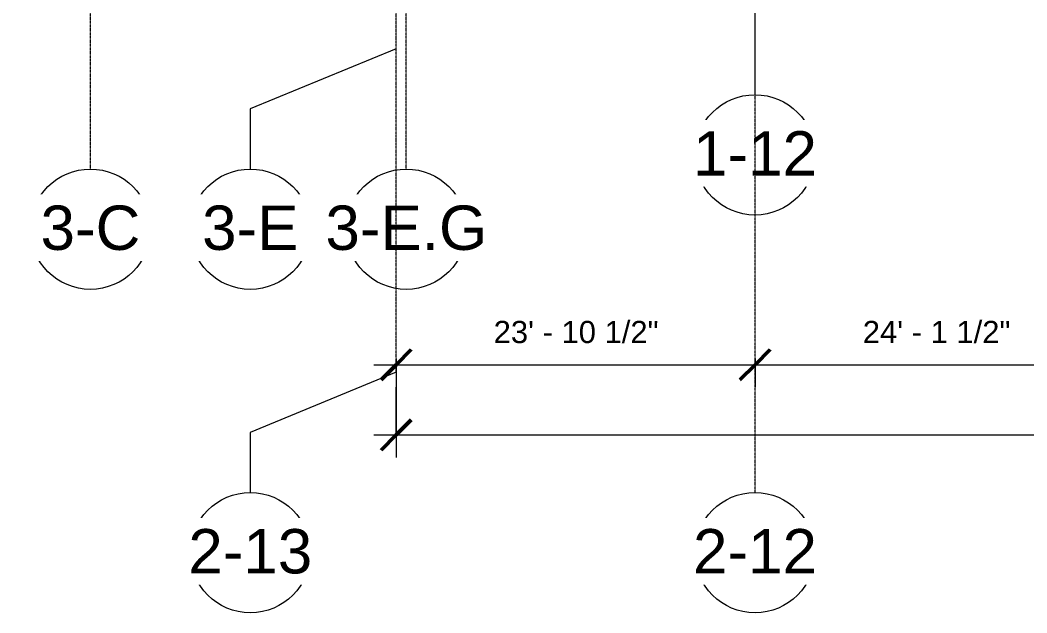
# Model space of a CAD drawing. Header units: inches. Extents: x 21341 to 27231, y -23509 to -20035.
# Drawn here: x 22499 to 23303, y -23509 to -23036 of the extents above; entities that cross this region are included whole.
import ezdxf

# ---------------------------------------------------------------- set-up
doc = ezdxf.new("R2010")
doc.units = ezdxf.units.IN
doc.header["$MEASUREMENT"] = 0
doc.linetypes.add('Grid Line 1_2_', pattern=[0.875, 0.5, -0.125, 0.125, -0.125])
for name, color, linetype, lineweight in [('A-ANNO-DIMS', 211, 'Continuous', 9), ('A-ANNO-DIMS-192', 211, 'Continuous', 9), ('S-GRID', 1, 'Continuous', 9), ('S-GRID-IDEN', 1, 'Continuous', 9)]:
    doc.layers.add(name, color=color, linetype=linetype, lineweight=lineweight)
doc.styles.add('Arial', font='arial.ttf', dxfattribs={"height": 35.407186})
doc.styles.add('Arial_1', font='arial.ttf', dxfattribs={"height": 17.703593})
doc.dimstyles.new('Linear_-_3_32__Arial_1', dxfattribs={"dimscale": 12, "dimtxt": 18, "dimasz": 2, "dimexe": 1.5, "dimexo": 1, "dimgap": 1, "dimtad": 1, "dimdec": 4, "dimrnd": 0.0625, "dimzin": 1, "dimdsep": 46, "dimlunit": 4, "dimtxsty": 'Arial_1', "dimblk1": 'OBLIQUE', "dimblk2": 'OBLIQUE', "dimsah": 1, "dimcen": 0.09, "dimdle": 1.5, "dimazin": 0, "dimtfac": 1, "dimtdec": 4, "dimtix": 1, "dimtmove": 0, "dimatfit": 3, "dimfxl": 1, "dimtvp": 1, "dimtfill": 1, "dimfrac": 2, "dimtolj": 1, "dimtzin": 0, "dimarcsym": 2})

# ---------------------------------------------------------------- blocks, each defined once
blk = doc.blocks.new('Grid - Grid Head - Circle-14747-First Floor Plan')
at = {"layer": 'S-GRID-IDEN'}
blk.add_circle((0, 0), 0.25, dxfattribs=at)
blk = doc.blocks.new('DIMBLOCK19-First Floor Plan')
at = {"layer": 'A-ANNO-DIMS-192', "lineweight": 50}
for p, q in [((22799.39, -23311.23), (22811.39, -23299.23)), ((23085.89, -23311.23), (23097.89, -23299.23)), ((22799.39, -23311.23), (22787.39, -23323.23)), ((23085.89, -23311.23), (23073.89, -23323.23))]:
    blk.add_line(p, q, dxfattribs=at)
at = {"layer": 'A-ANNO-DIMS-192'}
for p, q in [((22799.39, -23306.26), (22799.39, -23329.23)), ((22799.39, -23311.23), (22799.39, -23306.26)), ((23085.89, -23306.26), (23085.89, -23329.23)), ((23085.89, -23311.23), (23085.89, -23306.26)), ((22781.39, -23311.23), (23085.89, -23311.23))]:
    blk.add_line(p, q, dxfattribs=at)
at = {"layer": 'A-ANNO-DIMS-192', "color": 0, "insert": (22877.15, -23276.27), "char_height": 17.7036, "width": 157.1815, "attachment_point": 1, "line_spacing_factor": 0.938532, "style": 'Arial_1', "bg_fill": 3, "box_fill_scale": 1.25, "bg_fill_color": 0, "bg_fill_transparency": 0}
blk.add_mtext('23\' - 10 1/2"', dxfattribs=at)
blk = doc.blocks.new('_Oblique')
at = {"color": 0, "linetype": 'ByBlock', "lineweight": -2}
blk.add_line((-0.5, -0.5), (0.5, 0.5), dxfattribs=at)
blk = doc.blocks.new('DIMBLOCK20-First Floor Plan')
at = {"layer": 'A-ANNO-DIMS-192', "lineweight": 50}
for p, q in [((23085.89, -23311.23), (23097.89, -23299.23)), ((23375.39, -23311.23), (23387.39, -23299.23)), ((23085.89, -23311.23), (23073.89, -23323.23)), ((23375.39, -23311.23), (23363.39, -23323.23))]:
    blk.add_line(p, q, dxfattribs=at)
at = {"layer": 'A-ANNO-DIMS-192'}
for p, q in [((23085.89, -23306.26), (23085.89, -23329.23)), ((23085.89, -23311.23), (23085.89, -23306.26)), ((23375.39, -23306.26), (23375.39, -23329.23)), ((23375.39, -23311.23), (23375.39, -23306.26)), ((23085.89, -23311.23), (23375.39, -23311.23))]:
    blk.add_line(p, q, dxfattribs=at)
at = {"layer": 'A-ANNO-DIMS-192', "color": 0, "insert": (23171.93, -23276.27), "char_height": 17.7036, "width": 140.8985, "attachment_point": 1, "line_spacing_factor": 0.938532, "style": 'Arial_1', "bg_fill": 3, "box_fill_scale": 1.25, "bg_fill_color": 0, "bg_fill_transparency": 0}
blk.add_mtext('24\' - 1 1/2"', dxfattribs=at)
blk = doc.blocks.new('DIMBLOCK44-First Floor Plan')
at = {"layer": 'A-ANNO-DIMS-192'}
for p, q in [((22799.39, -23329.24), (22799.39, -23385.3)), ((22799.39, -23367.3), (22799.39, -23329.24)), ((26281.39, -23329.24), (26281.39, -23385.3)), ((26281.39, -23367.3), (26281.39, -23329.24)), ((22781.39, -23367.3), (26299.39, -23367.3))]:
    blk.add_line(p, q, dxfattribs=at)
at = {"layer": 'A-ANNO-DIMS-192', "lineweight": 50}
for p, q in [((22799.39, -23367.3), (22811.39, -23355.3)), ((26281.39, -23367.3), (26293.39, -23355.3)), ((22799.39, -23367.3), (22787.39, -23379.3)), ((26281.39, -23367.3), (26269.39, -23379.3))]:
    blk.add_line(p, q, dxfattribs=at)
at = {"layer": 'A-ANNO-DIMS-192', "color": 0, "insert": (24495.39, -23332.34), "char_height": 17.704, "width": 108, "attachment_point": 1, "line_spacing_factor": 0.938532, "style": 'Arial_1', "bg_fill": 3, "box_fill_scale": 1.25, "bg_fill_color": 0, "bg_fill_transparency": 0}
blk.add_mtext('290\' - 2"', dxfattribs=at)

msp = doc.modelspace()

# ---------------------------------------------------------------- linework, layer by layer
at = {"layer": 'S-GRID', "linetype": 'Grid Line 1_2_'}
for p, q in [((22555.14023, -23155.1009), (22555.14023, -20130.84867)), ((23085.89023, -23095.79981), (23085.89023, -20550.05281)), ((22799.39023, -23059.1009), (22799.39023, -22458.60508)), ((22807.39023, -23155.1009), (22807.39023, -22458.60508))]:
    msp.add_line(p, q, dxfattribs=at)
at = {"layer": 'S-GRID'}
for p, q in [((22799.39023, -23059.1009), (22682.79724, -23107.1009)), ((22682.79724, -23107.1009), (22682.79724, -23155.1009)), ((22799.39023, -23317.24119), (22682.79724, -23365.24119)), ((22682.79724, -23365.24119), (22682.79724, -23413.24119))]:
    msp.add_line(p, q, dxfattribs=at)

# ---------------------------------------------------------------- block references
at = {"layer": 'S-GRID-IDEN', "xscale": 191.9999999999999, "yscale": 191.9999999999999, "zscale": 191.9999999999999}
for p in [(23085.89023, -23143.79981), (22555.14023, -23203.1009), (22807.39023, -23203.1009), (22682.79724, -23461.24119), (23085.89023, -23461.24119)]:
    msp.add_blockref('Grid - Grid Head - Circle-14747-First Floor Plan', p, dxfattribs=at)

# ---------------------------------------------------------------- next in the draw order: texts
at = {"layer": 'S-GRID-IDEN', "char_height": 35.407186, "attachment_point": 2, "line_spacing_factor": 0.938532, "style": 'Arial', "bg_fill": 3, "box_fill_scale": 1.25, "bg_fill_color": 0, "bg_fill_transparency": 0}
for s, insert, width in [('1-12', (23085.881, -23124.92608), 117.936), ('3-C', (22555.131, -23184.22716), 94.608), ('3-E.G', (22807.381, -23184.22716), 153.792), ('2-13', (22682.78801, -23442.36746), 117.936), ('2-12', (23085.881, -23442.36746), 117.936)]:
    msp.add_mtext(s, dxfattribs=dict(at, insert=insert, width=width))

# ---------------------------------------------------------------- next in the draw order: linework, layer by layer
at = {"layer": 'S-GRID', "linetype": 'Grid Line 1_2_'}
for p, q in [((23085.89023, -23413.24119), (23085.89023, -20902.42781)), ((22799.39023, -23317.24119), (22799.39023, -22542.60508))]:
    msp.add_line(p, q, dxfattribs=at)

# ---------------------------------------------------------------- next in the draw order: block references
at = {"layer": 'S-GRID-IDEN', "xscale": 191.9999999999999, "yscale": 191.9999999999999, "zscale": 191.9999999999999}
msp.add_blockref('Grid - Grid Head - Circle-14747-First Floor Plan', (22682.79724, -23203.1009), dxfattribs=at)

# ---------------------------------------------------------------- next in the draw order: texts
at = {"layer": 'S-GRID-IDEN', "insert": (22682.78801, -23184.22716), "char_height": 35.407186, "width": 91.584, "attachment_point": 2, "line_spacing_factor": 0.938532, "style": 'Arial', "bg_fill": 3, "box_fill_scale": 1.25, "bg_fill_color": 0, "bg_fill_transparency": 0}
msp.add_mtext('3-E', dxfattribs=at)

# ---------------------------------------------------------------- next in the draw order: dimensions: what is measured, and where the dimension line sits
at = {"layer": 'A-ANNO-DIMS'}
dim = msp.add_linear_dim(base=(23085.89023, -23311.23099), p1=(22799.39023, -23294.26043), p2=(23085.89023, -23294.26043), dimstyle='Linear_-_3_32__Arial_1', override={"dimpost": '<>', "dimfxl": 286.5}, dxfattribs=at)
dim.commit()
dim.dimension.update_dxf_attribs({"geometry": 'DIMBLOCK19-First Floor Plan', "text_midpoint": (22942.64023, -23290.07126)})

# ---------------------------------------------------------------- next in the draw order: dimensions: what is measured, and where the dimension line sits
dim = msp.add_linear_dim(base=(23375.39023, -23311.23099), p1=(23085.89023, -23294.26043), p2=(23375.39023, -23294.26043), dimstyle='Linear_-_3_32__Arial_1', override={"dimpost": '<>', "dimfxl": 289.5}, dxfattribs=at)
dim.commit()
dim.dimension.update_dxf_attribs({"geometry": 'DIMBLOCK20-First Floor Plan', "text_midpoint": (23230.64023, -23290.07729)})

# ---------------------------------------------------------------- next in the draw order: dimensions: what is measured, and where the dimension line sits
dim = msp.add_linear_dim(base=(26281.39023, -23367.30155), p1=(22799.39023, -23317.24119), p2=(26281.39023, -23317.24119), dimstyle='Linear_-_3_32__Arial_1', override={"dimpost": '<>', "dimfxl": 3482}, dxfattribs=at)
dim.commit()
dim.dimension.update_dxf_attribs({"geometry": 'DIMBLOCK44-First Floor Plan', "text_midpoint": (24540.39023, -23346.26257)})

doc.saveas('drawing.dxf')
